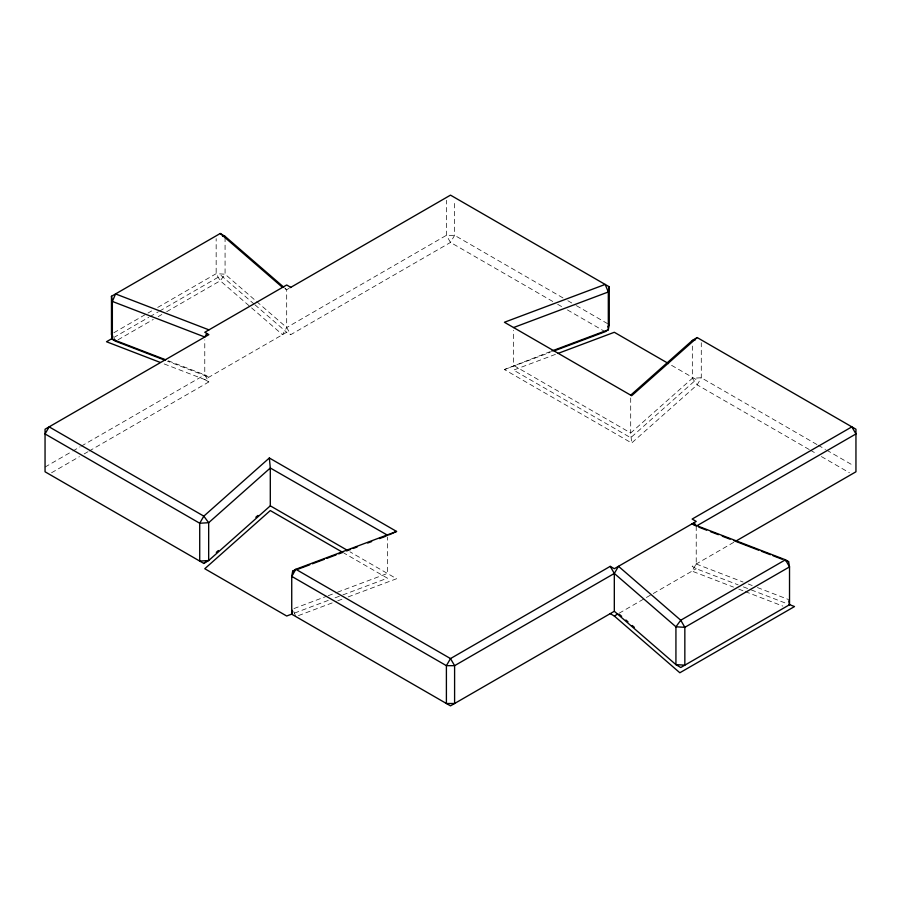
<?xml version="1.0" encoding="UTF-8"?>
<svg xmlns="http://www.w3.org/2000/svg" width="901" height="901" viewBox="0 0 901 901"><rect width="100%" height="100%" fill="white"/><g stroke="black" fill="none" stroke-linecap="round" stroke-linejoin="round"><path stroke-width="0.68" stroke-dasharray="4.5 3.38" d="M562.99 297.916L454.6 235.33L446.4 235.33L286.687 327.547L282.509 334.688L220.249 280.774L216.161 273.679L216.161 238.652M696.225 526.161L696.225 563.992L692.047 571.133L733.549 587.114M550.421 351.536L504.414 369.556L631.657 443.01L697.183 384.851L701.282 377.756L701.282 342.729M113.909 332.717L146.773 313.739M147.989 313.041L151.65 310.935M157.731 307.421L216.161 273.679L225.07 274.197L286.687 327.547L290.775 334.643L450.5 242.425L454.6 235.33L454.6 200.304M113.729 337.548L148.733 317.343M149.938 316.645L158.385 311.769M159.59 311.07L221.15 275.526L253.913 303.907M118.008 339.812L153.305 319.427M158.171 316.623L161.831 314.505M166.696 311.701L220.249 280.774L225.07 274.197L225.07 237.763M289.097 288.32L286.687 289.717L284.592 288.557M45.05 467.056L71.675 451.683M72.88 450.984L80.144 446.795M81.349 446.096L204.775 374.839L208.953 377.159L167.451 361.177M164.151 363.925L204.775 379.569L286.687 332.278L290.775 334.643M51.571 472.743L79.401 456.683M84.232 453.89L87.87 451.795M89.075 451.097L208.863 381.934L204.775 374.839L204.775 339.812M733.741 542.334L692.137 566.357L696.225 568.722L738.167 584.862M619.133 613.232L696.225 568.722M504.414 369.556L550.207 352.359M555.433 354.386L513.559 370.108L630.7 437.728L696.225 379.569L669.725 364.263M293.985 608.547L326.894 596.18M328.212 595.696L336.107 592.723M337.425 592.227L387.43 573.453L387.43 537.019M294.537 613.063L328.55 600.291M335.093 597.836L341.637 595.381M342.943 594.885L387.43 578.183L343.957 553.079M298.445 615.586L336.388 601.339M337.706 600.843L342.932 598.883M348.169 596.913L396.575 578.735L349.993 551.84M168.329 360.805L204.775 374.839M696.225 563.992L743.088 582.035M748.292 584.039L752.2 585.537M757.403 587.542L788.645 599.57M743.404 586.889L749.959 589.412M751.265 589.907L786.652 603.535M738.741 589.108L743.922 591.101M745.228 591.597L782.834 606.08M567.855 300.72L575.165 304.943M576.381 305.642L609.267 324.63M816.982 444.553L701.282 377.756L692.328 378.296L630.7 432.998L631.657 443.01M818.198 445.252L825.507 449.475M826.724 450.173L853.517 465.648M552.797 301.486L450.5 242.425L446.4 235.33L446.4 200.304M557.674 304.301L562.539 307.117M567.416 309.921L605.168 331.726M809.233 449.531L697.183 384.851L692.328 378.296L692.328 346.063M810.45 450.241L816.531 453.755M821.408 456.57L849.418 472.743M204.775 379.569L208.863 381.934M284.558 287.869L286.687 289.717L286.687 327.547M254.972 304.82L286.687 332.278M293.726 611.542L295.832 616.566M630.7 397.972L630.7 432.998L513.559 365.378L513.559 330.352"/><path stroke-width="1.35" d="M291.733 614.2L291.733 576.37L292.667 571.2L295.832 569.274L450.5 658.575L454.6 665.67L454.6 703.501L446.4 703.501L446.4 665.67L450.5 658.575L610.225 566.357L614.313 573.453L614.313 611.283L450.5 705.866L291.733 614.2L292.442 610.326M290.313 287.622L450.5 195.134L609.267 286.8L608.321 291.969L608.321 329.8L605.168 331.726L554.138 350.883M609.267 286.8L609.267 324.63L608.321 329.8L551.727 351.052M607.905 326.995L609.267 324.63M206.858 333.438L204.775 337.008L112.355 301.43L111.476 296.283L220.249 233.483L225.07 236.366L283.5 286.957M269.343 457.99L270.3 468.002L270.3 505.833L208.672 560.535L199.718 561.075L199.718 523.244L203.817 516.149L269.343 457.99L396.575 531.444L295.832 569.274L291.733 576.37L446.4 665.67L454.6 665.67L614.313 573.453L618.491 566.312L680.751 620.226L684.839 627.321L684.839 665.152L675.93 664.634L614.313 611.283M290.775 287.351L286.687 284.986L204.775 332.278L208.863 334.643L45.05 429.214L45.05 471.786L203.817 563.44L206.937 560.67M216.296 552.369L218.38 550.522M255.816 517.287L257.9 515.44M630.7 395.167L692.328 340.465L697.183 337.56L855.95 429.214L855.95 471.786L736.162 540.938M697.183 337.56L631.657 395.719L504.414 322.265L605.168 284.434L608.321 291.969L513.559 327.547M203.817 563.44L208.672 560.535L208.672 522.704L203.817 516.149L49.15 426.86L45.05 433.944L199.718 523.244L208.672 522.704L270.3 468.002L387.88 535.419M112.512 338.247L106.487 341.738L160.209 362.416M697.442 525.463L855.95 433.944L851.85 426.86L692.137 519.066L696.225 521.431L614.313 568.722L610.225 566.357M610.225 613.649L614.313 616.014L617.928 613.93M789.524 604.717L680.751 667.517L675.93 664.634L675.93 626.803L680.751 620.226L785.424 559.791L788.645 561.728L789.524 566.875L789.524 604.717L788.859 600.854M389.333 534.744L390.606 534.169M391.304 533.854L396.575 531.444M558.057 353.406L614.313 332.278L668.519 363.576M295.303 570.22L292.667 571.2L292.667 574.005M297.938 569.229L309.786 564.781M312.41 563.789L324.259 559.341M326.894 558.35L336.107 554.892M338.731 553.901L342.684 552.426M346.637 550.939L350.579 549.452M353.215 548.472L357.156 546.986M367.687 543.033L371.64 541.546M379.535 538.584L386.112 536.106M291.913 614.054L286.687 616.014L204.775 568.722L270.3 510.563L342.752 552.392M692.328 340.465L694.885 340.308M222.524 236.22L225.07 236.366M208.953 329.867L115.576 293.929L112.355 301.43L112.355 339.272L115.576 341.209L164.86 360.186M698.827 527.164L706.643 530.171M710.54 531.669L718.356 534.676M722.264 536.185L730.069 539.192M733.977 540.69L758.698 550.207M761.311 551.209L770.423 554.723M773.024 555.726L782.136 559.228M784.737 560.231L788.645 561.728M165.728 359.803L112.355 339.272L111.476 334.125L111.476 296.283M789.276 604.537L794.513 606.553L679.85 672.765L614.313 616.014M695.178 525.587L692.047 523.841L785.424 559.791L789.524 566.875L684.839 627.321L675.93 626.803L614.313 573.453M270.3 505.833L347.583 550.443M220.249 233.483L282.509 287.396M619.55 614.516L621.656 616.34M625.88 620.001L627.986 621.825M632.209 625.485L634.327 627.31M694.175 522.614L696.225 526.161M111.476 334.125L112.839 336.49M114.213 338.855L115.576 341.209"/></g></svg>
